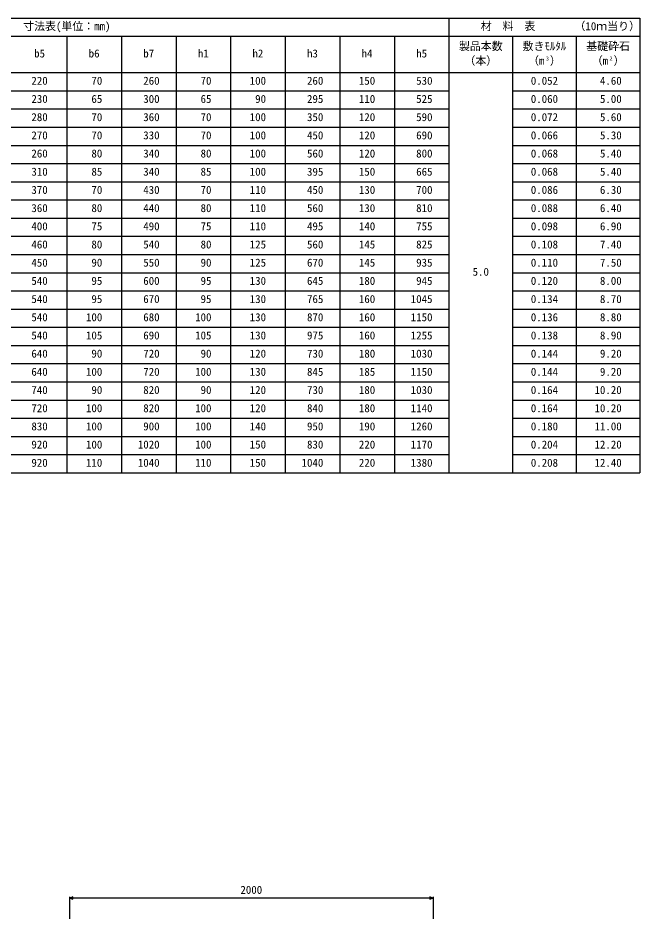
# Model space of a CAD drawing. Units: millimetres, scale not verified. Extents: x -33600 to 33600, y -11880 to 11880.
# Drawn here: x -26680 to -23262, y 1020 to 5973 of the extents above; entities that cross this region are included whole.
import ezdxf
from ezdxf.enums import TextEntityAlignment as Align

# ---------------------------------------------------------------- set-up
doc = ezdxf.new("R2010")
doc.units = ezdxf.units.MM
doc.header["$LTSCALE"] = 40
for name, color, linetype, lineweight in [('0-0_DIM', 7, 'Continuous', 25), ('0-3_HYO', 3, 'Continuous', 25), ('0-4_HYO2', 4, 'Continuous', 25), ('0-6_TXT', 7, 'Continuous', 25)]:
    doc.layers.add(name, color=color, linetype=linetype, lineweight=lineweight)
doc.styles.add('ＭＳ ゴシック', font='')
doc.styles.get('ＭＳ ゴシック').set_extended_font_data('MS Gothic')

msp = doc.modelspace()

# ---------------------------------------------------------------- linework, layer by layer
at = {"layer": '0-0_DIM'}
for p, q in [((-26398.13, 1142.3), (-26398.13, 1019.8)), ((-24398.13, 1142.3), (-24398.13, 1019.8)), ((-24398.13, 1134.8), (-26398.13, 1134.8))]:
    msp.add_line(p, q, dxfattribs=at)
for points in [[(-26376.99, 1127.1), (-26398.13, 1134.8), (-26376.99, 1142.49)], [(-24419.27, 1142.49), (-24398.13, 1134.8), (-24419.27, 1127.1)]]:
    msp.add_lwpolyline(points, dxfattribs=at)
at = {"layer": '0-3_HYO'}
for p, q in [((-29462, 5972.6), (-23261.99, 5972.6)), ((-24311.99, 5972.6), (-24311.99, 3472.6)), ((-23261.99, 5972.6), (-23261.99, 3472.6)), ((-28512, 5872.6), (-23261.99, 5872.6)), ((-26411.99, 5872.6), (-26411.99, 3472.6)), ((-26111.99, 5872.6), (-26111.99, 3472.6)), ((-25811.99, 5872.6), (-25811.99, 3472.6)), ((-25511.99, 5872.6), (-25511.99, 3472.6)), ((-25211.99, 5872.6), (-25211.99, 3472.6)), ((-24911.99, 5872.6), (-24911.99, 3472.6)), ((-24611.99, 5872.6), (-24611.99, 3472.6)), ((-23961.99, 5872.6), (-23961.99, 3472.6)), ((-23611.99, 5872.6), (-23611.99, 3472.6)), ((-29462, 5672.6), (-23261.99, 5672.6)), ((-29462, 3472.6), (-23261.99, 3472.6))]:
    msp.add_line(p, q, dxfattribs=at)
at = {"layer": '0-4_HYO2'}
for p, q in [((-29462, 5572.6), (-24311.99, 5572.6)), ((-23961.99, 5572.6), (-23261.99, 5572.6)), ((-29462, 5472.6), (-24311.99, 5472.6)), ((-23961.99, 5472.6), (-23261.99, 5472.6)), ((-29462, 5372.6), (-24311.99, 5372.6)), ((-23961.99, 5372.6), (-23261.99, 5372.6)), ((-29462, 5272.6), (-24311.99, 5272.6)), ((-23961.99, 5272.6), (-23261.99, 5272.6)), ((-29462, 5172.6), (-24311.99, 5172.6)), ((-23961.99, 5172.6), (-23261.99, 5172.6)), ((-29462, 5072.6), (-24311.99, 5072.6)), ((-23961.99, 5072.6), (-23261.99, 5072.6)), ((-29462, 4972.6), (-24311.99, 4972.6)), ((-23961.99, 4972.6), (-23261.99, 4972.6)), ((-29462, 4872.6), (-24311.99, 4872.6)), ((-23961.99, 4872.6), (-23261.99, 4872.6)), ((-29462, 4772.6), (-24311.99, 4772.6)), ((-23961.99, 4772.6), (-23261.99, 4772.6)), ((-29462, 4672.6), (-24311.99, 4672.6)), ((-23961.99, 4672.6), (-23261.99, 4672.6)), ((-29462, 4572.6), (-24311.99, 4572.6)), ((-23961.99, 4572.6), (-23261.99, 4572.6)), ((-29462, 4472.6), (-24311.99, 4472.6)), ((-23961.99, 4472.6), (-23261.99, 4472.6)), ((-29462, 4372.6), (-24311.99, 4372.6)), ((-23961.99, 4372.6), (-23261.99, 4372.6)), ((-29462, 4272.6), (-24311.99, 4272.6)), ((-23961.99, 4272.6), (-23261.99, 4272.6)), ((-29462, 4172.6), (-24311.99, 4172.6)), ((-23961.99, 4172.6), (-23261.99, 4172.6)), ((-29462, 4072.6), (-24311.99, 4072.6)), ((-23961.99, 4072.6), (-23261.99, 4072.6)), ((-29462, 3972.6), (-24311.99, 3972.6)), ((-23961.99, 3972.6), (-23261.99, 3972.6)), ((-29462, 3872.6), (-24311.99, 3872.6)), ((-23961.99, 3872.6), (-23261.99, 3872.6)), ((-29462, 3772.6), (-24311.99, 3772.6)), ((-23961.99, 3772.6), (-23261.99, 3772.6)), ((-29462, 3672.6), (-24311.99, 3672.6)), ((-23961.99, 3672.6), (-23261.99, 3672.6)), ((-29462, 3572.6), (-24311.99, 3572.6)), ((-23961.99, 3572.6), (-23261.99, 3572.6))]:
    msp.add_line(p, q, dxfattribs=at)

# ---------------------------------------------------------------- texts
at = {"layer": '0-0_DIM', "style": 'ＭＳ ゴシック'}
msp.add_text('2000', height=43.99, dxfattribs=at).set_placement((-25458.13, 1144.8), align=Align.BOTTOM_LEFT)
at = {"layer": '0-6_TXT', "style": 'ＭＳ ゴシック'}
for s, height, p in [('寸法表(単位：㎜)', 43.99, (-26652, 5892.6)), ('材  料  表', 43.99, (-24136.99, 5892.6)), ('（', 43.99, (-23621.99, 5892.6)), ('1', 43.99, (-23561.99, 5892.6)), ('0', 43.99, (-23531.99, 5892.6)), ('当', 43.99, (-23441.99, 5892.6)), ('り', 43.99, (-23381.99, 5892.6)), ('）', 43.99, (-23321.99, 5892.6)), ('ｍ', 43.99, (-23501.99, 5892.6)), ('製品本数', 43.99, (-24256.99, 5782.6)), ('敷きﾓﾙﾀﾙ', 43.99, (-23906.99, 5782.6)), ('基礎砕石', 43.99, (-23556.99, 5782.6)), ('b5', 43.99, (-26591.99, 5742.6)), ('b6', 43.99, (-26291.99, 5742.6)), ('b7', 43.99, (-25991.99, 5742.6)), ('h1', 43.99, (-25691.99, 5742.6)), ('h2', 43.99, (-25391.99, 5742.6)), ('h3', 43.99, (-25091.99, 5742.6)), ('h4', 43.99, (-24791.99, 5742.6)), ('h5', 43.99, (-24491.99, 5742.6)), ('（本）', 43.99, (-24226.99, 5702.6)), ('（m ）', 43.99, (-23876.99, 5702.6)), ('3', 21.99, (-23779.51, 5732.6)), ('（m ）', 43.99, (-23526.99, 5702.6)), ('2', 21.99, (-23429.51, 5732.6)), ('220', 43.99, (-26606.99, 5592.6)), (' 70', 43.99, (-26306.99, 5592.6)), (' 260', 43.99, (-26021.99, 5592.6)), (' 70', 43.99, (-25706.99, 5592.6)), ('100', 43.99, (-25406.99, 5592.6)), (' 260', 43.99, (-25121.99, 5592.6)), ('150', 43.99, (-24806.99, 5592.6)), (' 530', 43.99, (-24521.99, 5592.6)), ('0.052', 43.99, (-23861.99, 5592.6)), (' 4.60', 43.99, (-23511.99, 5592.6)), ('230', 43.99, (-26606.99, 5492.6)), (' 65', 43.99, (-26306.99, 5492.6)), (' 300', 43.99, (-26021.99, 5492.6)), (' 65', 43.99, (-25706.99, 5492.6)), (' 90', 43.99, (-25406.99, 5492.6)), (' 295', 43.99, (-25121.99, 5492.6)), ('110', 43.99, (-24806.99, 5492.6)), (' 525', 43.99, (-24521.99, 5492.6)), ('0.060', 43.99, (-23861.99, 5492.6)), (' 5.00', 43.99, (-23511.99, 5492.6)), ('280', 43.99, (-26606.99, 5392.6)), (' 70', 43.99, (-26306.99, 5392.6)), (' 360', 43.99, (-26021.99, 5392.6)), (' 70', 43.99, (-25706.99, 5392.6)), ('100', 43.99, (-25406.99, 5392.6)), (' 350', 43.99, (-25121.99, 5392.6)), ('120', 43.99, (-24806.99, 5392.6)), (' 590', 43.99, (-24521.99, 5392.6)), ('0.072', 43.99, (-23861.99, 5392.6)), (' 5.60', 43.99, (-23511.99, 5392.6)), ('270', 43.99, (-26606.99, 5292.6)), (' 70', 43.99, (-26306.99, 5292.6)), (' 330', 43.99, (-26021.99, 5292.6)), (' 70', 43.99, (-25706.99, 5292.6)), ('100', 43.99, (-25406.99, 5292.6)), (' 450', 43.99, (-25121.99, 5292.6)), ('120', 43.99, (-24806.99, 5292.6)), (' 690', 43.99, (-24521.99, 5292.6)), ('0.066', 43.99, (-23861.99, 5292.6)), (' 5.30', 43.99, (-23511.99, 5292.6)), ('260', 43.99, (-26606.99, 5192.6)), (' 80', 43.99, (-26306.99, 5192.6)), (' 340', 43.99, (-26021.99, 5192.6)), (' 80', 43.99, (-25706.99, 5192.6)), ('100', 43.99, (-25406.99, 5192.6)), (' 560', 43.99, (-25121.99, 5192.6)), ('120', 43.99, (-24806.99, 5192.6)), (' 800', 43.99, (-24521.99, 5192.6)), ('0.068', 43.99, (-23861.99, 5192.6)), (' 5.40', 43.99, (-23511.99, 5192.6)), ('310', 43.99, (-26606.99, 5092.6)), (' 85', 43.99, (-26306.99, 5092.6)), (' 340', 43.99, (-26021.99, 5092.6)), (' 85', 43.99, (-25706.99, 5092.6)), ('100', 43.99, (-25406.99, 5092.6)), (' 395', 43.99, (-25121.99, 5092.6)), ('150', 43.99, (-24806.99, 5092.6)), (' 665', 43.99, (-24521.99, 5092.6)), ('0.068', 43.99, (-23861.99, 5092.6)), (' 5.40', 43.99, (-23511.99, 5092.6)), ('370', 43.99, (-26606.99, 4992.6)), (' 70', 43.99, (-26306.99, 4992.6)), (' 430', 43.99, (-26021.99, 4992.6)), (' 70', 43.99, (-25706.99, 4992.6)), ('110', 43.99, (-25406.99, 4992.6)), (' 450', 43.99, (-25121.99, 4992.6)), ('130', 43.99, (-24806.99, 4992.6)), (' 700', 43.99, (-24521.99, 4992.6)), ('0.086', 43.99, (-23861.99, 4992.6)), (' 6.30', 43.99, (-23511.99, 4992.6)), ('360', 43.99, (-26606.99, 4892.6)), (' 80', 43.99, (-26306.99, 4892.6)), (' 440', 43.99, (-26021.99, 4892.6)), (' 80', 43.99, (-25706.99, 4892.6)), ('110', 43.99, (-25406.99, 4892.6)), (' 560', 43.99, (-25121.99, 4892.6)), ('130', 43.99, (-24806.99, 4892.6)), (' 810', 43.99, (-24521.99, 4892.6)), ('0.088', 43.99, (-23861.99, 4892.6)), (' 6.40', 43.99, (-23511.99, 4892.6)), ('400', 43.99, (-26606.99, 4792.6)), (' 75', 43.99, (-26306.99, 4792.6)), (' 490', 43.99, (-26021.99, 4792.6)), (' 75', 43.99, (-25706.99, 4792.6)), ('110', 43.99, (-25406.99, 4792.6)), (' 495', 43.99, (-25121.99, 4792.6)), ('140', 43.99, (-24806.99, 4792.6)), (' 755', 43.99, (-24521.99, 4792.6)), ('0.098', 43.99, (-23861.99, 4792.6)), (' 6.90', 43.99, (-23511.99, 4792.6)), ('460', 43.99, (-26606.99, 4692.6)), (' 80', 43.99, (-26306.99, 4692.6)), (' 540', 43.99, (-26021.99, 4692.6)), (' 80', 43.99, (-25706.99, 4692.6)), ('125', 43.99, (-25406.99, 4692.6)), (' 560', 43.99, (-25121.99, 4692.6)), ('145', 43.99, (-24806.99, 4692.6)), (' 825', 43.99, (-24521.99, 4692.6)), ('0.108', 43.99, (-23861.99, 4692.6)), (' 7.40', 43.99, (-23511.99, 4692.6)), ('450', 43.99, (-26606.99, 4592.6)), (' 90', 43.99, (-26306.99, 4592.6)), (' 550', 43.99, (-26021.99, 4592.6)), (' 90', 43.99, (-25706.99, 4592.6)), ('125', 43.99, (-25406.99, 4592.6)), (' 670', 43.99, (-25121.99, 4592.6)), ('145', 43.99, (-24806.99, 4592.6)), (' 935', 43.99, (-24521.99, 4592.6)), ('0.110', 43.99, (-23861.99, 4592.6)), (' 7.50', 43.99, (-23511.99, 4592.6)), ('5.0', 43.99, (-24181.99, 4542.6)), ('540', 43.99, (-26606.99, 4492.6)), (' 95', 43.99, (-26306.99, 4492.6)), (' 600', 43.99, (-26021.99, 4492.6)), (' 95', 43.99, (-25706.99, 4492.6)), ('130', 43.99, (-25406.99, 4492.6)), (' 645', 43.99, (-25121.99, 4492.6)), ('180', 43.99, (-24806.99, 4492.6)), (' 945', 43.99, (-24521.99, 4492.6)), ('0.120', 43.99, (-23861.99, 4492.6)), (' 8.00', 43.99, (-23511.99, 4492.6)), ('540', 43.99, (-26606.99, 4392.6)), (' 95', 43.99, (-26306.99, 4392.6)), (' 670', 43.99, (-26021.99, 4392.6)), (' 95', 43.99, (-25706.99, 4392.6)), ('130', 43.99, (-25406.99, 4392.6)), (' 765', 43.99, (-25121.99, 4392.6)), ('160', 43.99, (-24806.99, 4392.6)), ('1045', 43.99, (-24521.99, 4392.6)), ('0.134', 43.99, (-23861.99, 4392.6)), (' 8.70', 43.99, (-23511.99, 4392.6)), ('540', 43.99, (-26606.99, 4292.6)), ('100', 43.99, (-26306.99, 4292.6)), (' 680', 43.99, (-26021.99, 4292.6)), ('100', 43.99, (-25706.99, 4292.6)), ('130', 43.99, (-25406.99, 4292.6)), (' 870', 43.99, (-25121.99, 4292.6)), ('160', 43.99, (-24806.99, 4292.6)), ('1150', 43.99, (-24521.99, 4292.6)), ('0.136', 43.99, (-23861.99, 4292.6)), (' 8.80', 43.99, (-23511.99, 4292.6)), ('540', 43.99, (-26606.99, 4192.6)), ('105', 43.99, (-26306.99, 4192.6)), (' 690', 43.99, (-26021.99, 4192.6)), ('105', 43.99, (-25706.99, 4192.6)), ('130', 43.99, (-25406.99, 4192.6)), (' 975', 43.99, (-25121.99, 4192.6)), ('160', 43.99, (-24806.99, 4192.6)), ('1255', 43.99, (-24521.99, 4192.6)), ('0.138', 43.99, (-23861.99, 4192.6)), (' 8.90', 43.99, (-23511.99, 4192.6)), ('640', 43.99, (-26606.99, 4092.6)), (' 90', 43.99, (-26306.99, 4092.6)), (' 720', 43.99, (-26021.99, 4092.6)), (' 90', 43.99, (-25706.99, 4092.6)), ('120', 43.99, (-25406.99, 4092.6)), (' 730', 43.99, (-25121.99, 4092.6)), ('180', 43.99, (-24806.99, 4092.6)), ('1030', 43.99, (-24521.99, 4092.6)), ('0.144', 43.99, (-23861.99, 4092.6)), (' 9.20', 43.99, (-23511.99, 4092.6)), ('640', 43.99, (-26606.99, 3992.6)), ('100', 43.99, (-26306.99, 3992.6)), (' 720', 43.99, (-26021.99, 3992.6)), ('100', 43.99, (-25706.99, 3992.6)), ('130', 43.99, (-25406.99, 3992.6)), (' 845', 43.99, (-25121.99, 3992.6)), ('185', 43.99, (-24806.99, 3992.6)), ('1150', 43.99, (-24521.99, 3992.6)), ('0.144', 43.99, (-23861.99, 3992.6)), (' 9.20', 43.99, (-23511.99, 3992.6)), ('740', 43.99, (-26606.99, 3892.6)), (' 90', 43.99, (-26306.99, 3892.6)), (' 820', 43.99, (-26021.99, 3892.6)), (' 90', 43.99, (-25706.99, 3892.6)), ('120', 43.99, (-25406.99, 3892.6)), (' 730', 43.99, (-25121.99, 3892.6)), ('180', 43.99, (-24806.99, 3892.6)), ('1030', 43.99, (-24521.99, 3892.6)), ('0.164', 43.99, (-23861.99, 3892.6)), ('10.20', 43.99, (-23511.99, 3892.6)), ('720', 43.99, (-26606.99, 3792.6)), ('100', 43.99, (-26306.99, 3792.6)), (' 820', 43.99, (-26021.99, 3792.6)), ('100', 43.99, (-25706.99, 3792.6)), ('120', 43.99, (-25406.99, 3792.6)), (' 840', 43.99, (-25121.99, 3792.6)), ('180', 43.99, (-24806.99, 3792.6)), ('1140', 43.99, (-24521.99, 3792.6)), ('0.164', 43.99, (-23861.99, 3792.6)), ('10.20', 43.99, (-23511.99, 3792.6)), ('830', 43.99, (-26606.99, 3692.6)), ('100', 43.99, (-26306.99, 3692.6)), (' 900', 43.99, (-26021.99, 3692.6)), ('100', 43.99, (-25706.99, 3692.6)), ('140', 43.99, (-25406.99, 3692.6)), (' 950', 43.99, (-25121.99, 3692.6)), ('190', 43.99, (-24806.99, 3692.6)), ('1260', 43.99, (-24521.99, 3692.6)), ('0.180', 43.99, (-23861.99, 3692.6)), ('11.00', 43.99, (-23511.99, 3692.6)), ('920', 43.99, (-26606.99, 3592.6)), ('100', 43.99, (-26306.99, 3592.6)), ('1020', 43.99, (-26021.99, 3592.6)), ('100', 43.99, (-25706.99, 3592.6)), ('150', 43.99, (-25406.99, 3592.6)), (' 830', 43.99, (-25121.99, 3592.6)), ('220', 43.99, (-24806.99, 3592.6)), ('1170', 43.99, (-24521.99, 3592.6)), ('0.204', 43.99, (-23861.99, 3592.6)), ('12.20', 43.99, (-23511.99, 3592.6)), ('920', 43.99, (-26606.99, 3492.6)), ('110', 43.99, (-26306.99, 3492.6)), ('1040', 43.99, (-26021.99, 3492.6)), ('110', 43.99, (-25706.99, 3492.6)), ('150', 43.99, (-25406.99, 3492.6)), ('1040', 43.99, (-25121.99, 3492.6)), ('220', 43.99, (-24806.99, 3492.6)), ('1380', 43.99, (-24521.99, 3492.6)), ('0.208', 43.99, (-23861.99, 3492.6)), ('12.40', 43.99, (-23511.99, 3492.6))]:
    msp.add_text(s, height=height, dxfattribs=at).set_placement(p, align=Align.BOTTOM_LEFT)

doc.saveas('drawing.dxf')
